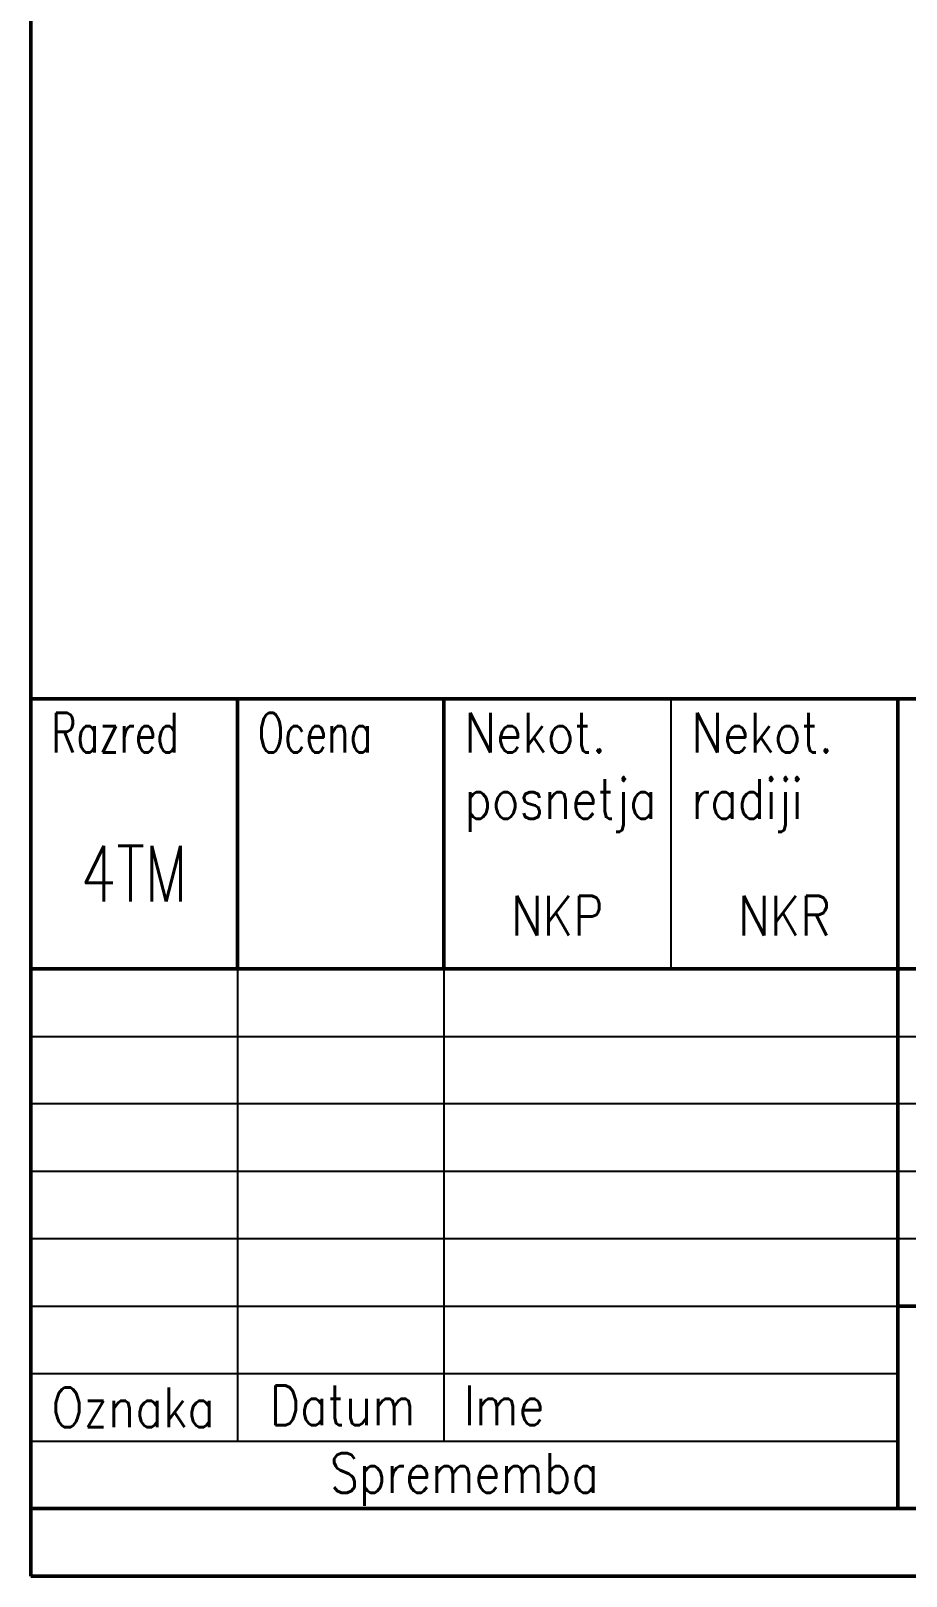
# Model space of a CAD drawing. Header units: millimetres. Extents: x 6433 to 7264, y -1747 to -507.
# Drawn here: x 6454.8 to 6692.9, y -1747 to -1326.5 of the extents above; entities that cross this region are included whole.
import ezdxf
from ezdxf.enums import TextEntityAlignment as Align

# ---------------------------------------------------------------- set-up
doc = ezdxf.new("R2010")
doc.units = ezdxf.units.MM
doc.header["$MEASUREMENT"] = 0
for name, color, linetype, lineweight in [('Crta_025', 5, 'Continuous', 25), ('Crta_035', 3, 'Continuous', 35), ('Crta_05', 1, 'Continuous', 50)]:
    doc.layers.add(name, color=color, linetype=linetype, lineweight=lineweight)
doc.styles.add('TEHN_25', font='romans.shx', dxfattribs={"width": 0.85, "height": 2.5})
doc.styles.add('TEHN_35', font='romans.shx', dxfattribs={"width": 0.85, "height": 3.5})

msp = doc.modelspace()

# ---------------------------------------------------------------- linework, layer by layer
at = {"layer": 'Crta_025'}
for p, q in [((6628.91598, -1508.33555), (6628.91598, -1581.77555)), ((6510.97998, -1581.77555), (6510.97998, -1710.29555)), ((6567.13998, -1581.77555), (6567.13998, -1710.29555)), ((6454.81998, -1600.13555), (6881.63598, -1600.13555)), ((6881.63598, -1618.49555), (6454.81998, -1618.49555)), ((6454.81998, -1636.85555), (6881.63598, -1636.85555)), ((6881.63598, -1655.21555), (6454.81998, -1655.21555)), ((6454.81998, -1673.57555), (6690.69198, -1673.57555)), ((6690.69198, -1691.93555), (6454.81998, -1691.93555)), ((6454.81998, -1710.29555), (6690.69198, -1710.29555))]:
    msp.add_line(p, q, dxfattribs=at)
at = {"layer": 'Crta_05'}
for p, q in [((6454.81998, -528.77555), (6454.81998, -1747.01555)), ((6454.81998, -1508.33555), (7263.52398, -1508.33555)), ((6510.97998, -1508.33555), (6510.97998, -1581.77555)), ((6567.13998, -1508.33555), (6567.13998, -1581.77555)), ((6690.69198, -1508.33555), (6690.69198, -1728.65555)), ((6454.81998, -1581.77555), (7263.52398, -1581.77555)), ((6690.69198, -1673.57555), (7263.52398, -1673.57555)), ((6454.81998, -1728.65555), (7184.89998, -1728.65555)), ((6454.81998, -1747.01555), (7263.52398, -1747.01555))]:
    msp.add_line(p, q, dxfattribs=at)

# ---------------------------------------------------------------- texts
at = {"layer": 'Crta_025', "style": 'TEHN_25'}
for s, width, p in [('Razred', 0.7, (6460.43598, -1522.91555)), ('Ocena', 0.7, (6516.59598, -1522.91555)), ('Oznaka', 0.85, (6460.43598, -1706.51555))]:
    msp.add_text(s, height=10.8, dxfattribs=dict(at, width=width)).set_placement(p)
at = {"layer": 'Crta_025', "style": 'TEHN_25', "width": 0.85}
for s, p in [('Datum', (6539.63891, -1705.97555)), ('Ime', (6583.55598, -1705.97555)), ('Sprememba', (6572.75598, -1724.33555))]:
    msp.add_text(s, height=10.8, dxfattribs=at).set_placement(p, align=Align.CENTER)
at = {"layer": 'Crta_025', "char_height": 10.8, "attachment_point": 1, "style": 'TEHN_25'}
for s, insert in [('Nekot.\\Pposnetja', (6572.75598, -1512.11555)), ('Nekot.\\Pradiji', (6634.53198, -1512.11555))]:
    msp.add_mtext_dynamic_manual_height_columns(s, width=14.3, gutter_width=17.5, heights=[0], dxfattribs=dict(at, insert=insert))
at = {"layer": 'Crta_035'}
for tag, text, height, style, width, p in [('4TM', '----', 15.12, 'TEHN_35', 0.75, (6482.89998, -1563.41555)), ('NKP', '', 10.8, 'TEHN_25', 0.85, (6598.02798, -1572.70355)), ('NKR', '', 10.8, 'TEHN_25', 0.85, (6659.80398, -1572.70355))]:
    msp.add_attdef(tag, text=text, height=height, dxfattribs=dict(at, style=style, width=width)).set_placement(p, align=Align.CENTER)

doc.saveas('drawing.dxf')
